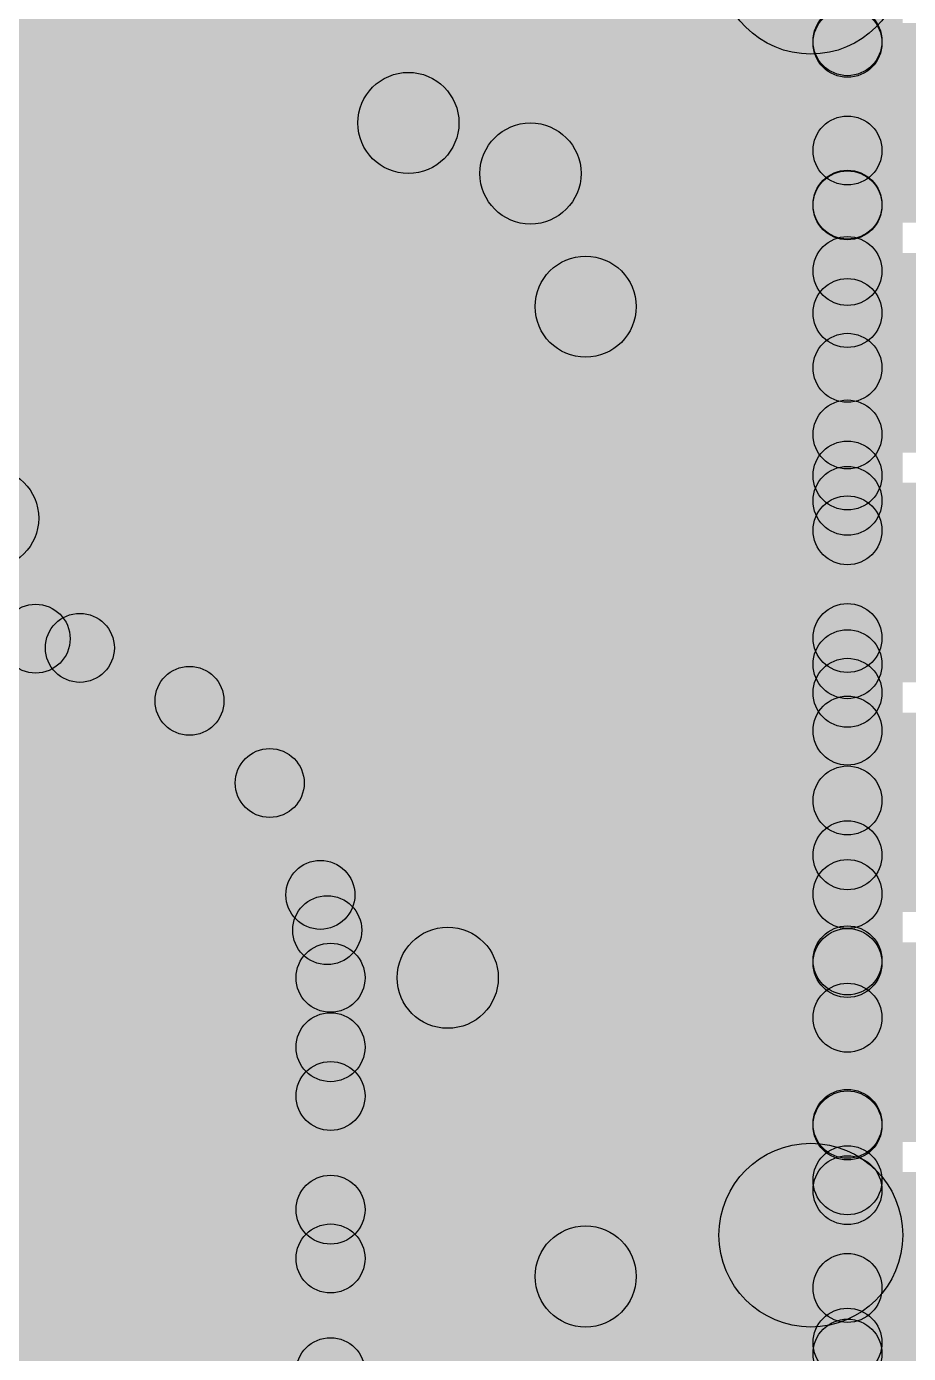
# Model space of a CAD drawing. Header units: millimetres. Extents: x 0 to 210, y 0 to 213.
# Drawn here: x 2.0584 to 2.2502, y 2.8863 to 3.175 of the extents above; entities that cross this region are included whole.
import ezdxf

# ---------------------------------------------------------------- set-up
doc = ezdxf.new("R2010")
doc.units = ezdxf.units.MM
doc.header["$MEASUREMENT"] = 0
for name, color, linetype in [('BottomLayer', 5, 'Continuous'), ('TopLayer', 1, 'Continuous'), ('TopSolder', 216, 'Continuous')]:
    doc.layers.add(name, color=color, linetype=linetype)

# ---------------------------------------------------------------- blocks, each defined once
blk = doc.blocks.new('ESP32_WROOM_32E_4MB__5')
at = {"layer": 'TopSolder'}
for points in [[(0.31096, 0.27132), (0.37802, 0.27132), (0.37802, 0.22789), (0.31096, 0.22789)], [(0.31096, 0.22132), (0.37802, 0.22132), (0.37802, 0.17789), (0.31096, 0.17789)], [(0.31096, 0.17132), (0.37802, 0.17132), (0.37802, 0.12789), (0.31096, 0.12789)], [(0.31096, 0.12132), (0.37802, 0.12132), (0.37802, 0.07789), (0.31096, 0.07789)], [(0.31096, 0.07132), (0.37802, 0.07132), (0.37802, 0.02789), (0.31096, 0.02789)], [(0.31096, 0.02132), (0.37802, 0.02132), (0.37802, -0.02211), (0.31096, -0.02211)]]:
    blk.add_hatch(color=216, dxfattribs=at).paths.add_polyline_path(points)

msp = doc.modelspace()

# ---------------------------------------------------------------- hatches: boundary and pattern name
at = {"layer": 'BottomLayer'}
h = msp.add_hatch(color=5, dxfattribs=at)
edge = h.paths.add_edge_path()
edge.add_arc((2.229, 3.18897), 0.02, 0, 360)
for points in [[(2.249, 2.912), (2.209, 2.912), (2.209, 3.18897), (2.249, 3.18897)], [(1.543, 3.143), (1.543, 3.165), (2.14144, 3.165), (2.14144, 3.143)], [(2.191, 2.903), (2.169, 2.903), (2.169, 3.11403), (2.191, 3.11403)], [(1.9129, 3.0372), (1.92351, 3.0478), (2.13002, 2.8413), (2.11941, 2.83069)], [(1.94826, 3.0372), (1.95886, 3.0478), (2.1298, 2.87686), (2.1192, 2.86626)], [(1.98361, 3.0372), (1.99422, 3.0478), (2.1298, 2.91222), (2.1192, 2.90161)], [(2.01897, 3.0372), (2.02957, 3.0478), (2.1298, 2.94758), (2.1192, 2.93697)], [(2.05505, 3.03647), (2.06565, 3.04708), (2.12908, 2.98365), (2.11847, 2.97305)], [(1.8638, 2.82301), (1.8532, 2.83361), (2.06466, 3.04508), (2.07527, 3.03447)], [(1.8638, 2.78765), (1.8532, 2.79826), (2.0885, 3.03356), (2.09911, 3.02296)], [(1.8638, 2.7523), (1.8532, 2.7629), (2.10597, 3.01568), (2.11658, 3.00507)], [(1.8638, 2.71694), (1.8532, 2.72755), (2.11698, 2.99133), (2.12759, 2.98073)], [(2.132, 2.84049), (2.117, 2.84049), (2.117, 2.968), (2.132, 2.968)], [(2.161, 2.84049), (2.139, 2.84049), (2.139, 2.968), (2.161, 2.968)], [(1.8638, 2.68159), (1.8532, 2.69219), (2.1192, 2.95819), (2.1298, 2.94759)], [(2.21486, 2.89786), (2.24314, 2.92614), (2.38814, 2.78114), (2.35986, 2.75286)], [(1.8638, 2.64623), (1.8532, 2.65684), (2.1192, 2.92284), (2.1298, 2.91223)], [(2.17222, 2.89522), (2.18778, 2.91078), (2.30378, 2.79478), (2.28822, 2.77922)], [(1.8638, 2.61088), (1.8532, 2.62148), (2.1192, 2.88748), (2.1298, 2.87688)]]:
    msp.add_hatch(color=5, dxfattribs=at).paths.add_polyline_path(points)
h = msp.add_hatch(color=5, dxfattribs=at)
edge = h.paths.add_edge_path()
edge.add_arc((2.14144, 3.154), 0.011, 0, 360)
h = msp.add_hatch(color=5, dxfattribs=at)
edge = h.paths.add_edge_path()
edge.add_arc((2.14144, 3.154), 0.011, 0, 360)
h = msp.add_hatch(color=5, dxfattribs=at)
edge = h.paths.add_edge_path()
edge.add_arc((2.168, 3.143), 0.011, 0, 360)
h = msp.add_hatch(color=5, dxfattribs=at)
edge = h.paths.add_edge_path()
edge.add_arc((2.168, 3.143), 0.011, 0, 360)
h = msp.add_hatch(color=5, dxfattribs=at)
edge = h.paths.add_edge_path()
edge.add_arc((2.18, 3.11403), 0.011, 0, 360)
h = msp.add_hatch(color=5, dxfattribs=at)
edge = h.paths.add_edge_path()
edge.add_arc((2.18, 3.11403), 0.011, 0, 360)
h = msp.add_hatch(color=5, dxfattribs=at)
edge = h.paths.add_edge_path()
edge.add_arc((2.05, 3.068), 0.011, 0, 360)
h = msp.add_hatch(color=5, dxfattribs=at)
edge = h.paths.add_edge_path()
edge.add_arc((2.05, 3.068), 0.011, 0, 360)
h = msp.add_hatch(color=5, dxfattribs=at)
edge = h.paths.add_edge_path()
edge.add_arc((2.06035, 3.04178), 0.0075, 0, 360)
h = msp.add_hatch(color=5, dxfattribs=at)
edge = h.paths.add_edge_path()
edge.add_arc((2.06996, 3.03978), 0.0075, 0, 360)
h = msp.add_hatch(color=5, dxfattribs=at)
edge = h.paths.add_edge_path()
edge.add_arc((2.09381, 3.02826), 0.0075, 0, 360)
h = msp.add_hatch(color=5, dxfattribs=at)
edge = h.paths.add_edge_path()
edge.add_arc((2.11127, 3.01038), 0.0075, 0, 360)
h = msp.add_hatch(color=5, dxfattribs=at)
edge = h.paths.add_edge_path()
edge.add_arc((2.12229, 2.98603), 0.0075, 0, 360)
h = msp.add_hatch(color=5, dxfattribs=at)
edge = h.paths.add_edge_path()
edge.add_arc((2.12378, 2.97835), 0.0075, 0, 360)
h = msp.add_hatch(color=5, dxfattribs=at)
edge = h.paths.add_edge_path()
edge.add_arc((2.15, 2.968), 0.011, 0, 360)
h = msp.add_hatch(color=5, dxfattribs=at)
edge = h.paths.add_edge_path()
edge.add_arc((2.15, 2.968), 0.011, 0, 360)
h = msp.add_hatch(color=5, dxfattribs=at)
edge = h.paths.add_edge_path()
edge.add_arc((2.1245, 2.968), 0.0075, 0, 360)
h = msp.add_hatch(color=5, dxfattribs=at)
edge = h.paths.add_edge_path()
edge.add_arc((2.1245, 2.968), 0.0075, 0, 360)
h = msp.add_hatch(color=5, dxfattribs=at)
edge = h.paths.add_edge_path()
edge.add_arc((2.1245, 2.95289), 0.0075, 0, 360)
h = msp.add_hatch(color=5, dxfattribs=at)
edge = h.paths.add_edge_path()
edge.add_arc((2.1245, 2.94227), 0.0075, 0, 360)
h = msp.add_hatch(color=5, dxfattribs=at)
edge = h.paths.add_edge_path()
edge.add_arc((2.229, 2.912), 0.02, 0, 360)
h = msp.add_hatch(color=5, dxfattribs=at)
edge = h.paths.add_edge_path()
edge.add_arc((2.229, 2.912), 0.02, 0, 360)
h = msp.add_hatch(color=5, dxfattribs=at)
edge = h.paths.add_edge_path()
edge.add_arc((2.1245, 2.91753), 0.0075, 0, 360)
h = msp.add_hatch(color=5, dxfattribs=at)
edge = h.paths.add_edge_path()
edge.add_arc((2.1245, 2.90692), 0.0075, 0, 360)
h = msp.add_hatch(color=5, dxfattribs=at)
edge = h.paths.add_edge_path()
edge.add_arc((2.18, 2.903), 0.011, 0, 360)
h = msp.add_hatch(color=5, dxfattribs=at)
edge = h.paths.add_edge_path()
edge.add_arc((2.18, 2.903), 0.011, 0, 360)
h = msp.add_hatch(color=5, dxfattribs=at)
edge = h.paths.add_edge_path()
edge.add_arc((2.1245, 2.88218), 0.0075, 0, 360)
at = {"layer": 'TopLayer'}
for points in [[(1.705, 2.626), (2.183, 2.626), (2.183, 3.273), (1.705, 3.273)], [(2.117, 2.827), (2.238, 2.827), (2.238, 3.273), (2.117, 3.273)], [(1.82711, 3.1937), (1.83772, 3.2043), (2.21712, 2.82491), (2.20651, 2.8143)], [(1.86247, 3.1937), (1.87307, 3.2043), (2.24203, 2.83535), (2.23142, 2.82474)], [(1.89782, 3.1937), (1.90843, 3.2043), (2.24228, 2.87046), (2.23167, 2.85985)], [(1.93841, 3.03903), (1.9278, 3.04964), (2.08246, 3.2043), (2.09307, 3.1937)], [(1.93318, 3.1937), (1.94379, 3.2043), (2.24228, 2.90581), (2.23167, 2.89521)], [(1.97309, 3.00301), (1.96249, 3.01362), (2.15318, 3.2043), (2.16378, 3.1937)], [(1.97309, 2.96765), (1.96249, 2.97826), (2.18853, 3.2043), (2.19914, 3.1937)], [(1.97309, 3.03836), (1.96249, 3.04897), (2.11782, 3.2043), (2.12843, 3.1937)], [(1.97309, 2.9323), (1.96249, 2.94291), (2.22389, 3.2043), (2.23449, 3.1937)], [(1.96853, 3.1937), (1.97914, 3.2043), (2.24228, 2.94117), (2.23167, 2.93056)], [(2.00389, 3.1937), (2.0145, 3.2043), (2.24228, 2.97652), (2.23167, 2.96592)], [(2.03924, 3.1937), (2.04985, 3.2043), (2.24228, 3.01188), (2.23167, 3.00127)], [(2.0746, 3.1937), (2.08521, 3.2043), (2.24228, 3.04723), (2.23167, 3.03663)], [(2.10996, 3.1937), (2.12056, 3.2043), (2.24228, 3.08259), (2.23167, 3.07198)], [(2.14531, 3.1937), (2.15592, 3.2043), (2.24228, 3.11795), (2.23167, 3.10734)], [(2.18067, 3.1937), (2.19127, 3.2043), (2.24228, 3.1533), (2.23167, 3.14269)], [(2.24447, 3.17178), (2.22947, 3.17178), (2.22947, 3.18622), (2.24447, 3.18622)], [(2.24447, 3.17178), (2.22947, 3.17178), (2.22947, 3.18622), (2.24447, 3.18622)], [(1.97309, 2.89694), (1.96249, 2.90755), (2.23167, 3.17673), (2.24228, 3.16612)], [(2.24447, 3.13622), (2.22947, 3.13622), (2.22947, 3.17178), (2.24447, 3.17178)], [(1.97309, 2.86159), (1.96249, 2.87219), (2.23167, 3.14138), (2.24228, 3.13077)], [(2.24447, 3.12178), (2.22947, 3.12178), (2.22947, 3.13622), (2.24447, 3.13622)], [(2.24447, 3.12178), (2.22947, 3.12178), (2.22947, 3.13622), (2.24447, 3.13622)], [(2.24447, 3.08622), (2.22947, 3.08622), (2.22947, 3.12178), (2.24447, 3.12178)], [(1.77388, 2.62702), (1.76327, 2.63763), (2.23167, 3.10602), (2.24228, 3.09541)], [(2.24447, 3.07178), (2.22947, 3.07178), (2.22947, 3.08622), (2.24447, 3.08622)], [(2.24447, 3.07178), (2.22947, 3.07178), (2.22947, 3.08622), (2.24447, 3.08622)], [(1.80741, 2.6252), (1.79681, 2.6358), (2.23167, 3.07067), (2.24228, 3.06006)], [(2.24447, 3.03622), (2.22947, 3.03622), (2.22947, 3.07178), (2.24447, 3.07178)], [(1.84277, 2.6252), (1.83216, 2.6358), (2.23167, 3.03531), (2.24228, 3.0247)], [(2.24447, 3.02178), (2.22947, 3.02178), (2.22947, 3.03622), (2.24447, 3.03622)], [(2.24447, 3.02178), (2.22947, 3.02178), (2.22947, 3.03622), (2.24447, 3.03622)], [(1.96249, 3.02297), (1.97309, 3.03357), (2.19739, 2.80927), (2.18679, 2.79867)], [(2.24447, 2.98622), (2.22947, 2.98622), (2.22947, 3.02178), (2.24447, 3.02178)], [(1.87812, 2.6252), (1.86752, 2.6358), (2.23167, 2.99995), (2.24228, 2.98935)], [(1.96249, 2.98761), (1.97309, 2.99822), (2.18885, 2.78247), (2.17824, 2.77186)], [(2.24447, 2.97178), (2.22947, 2.97178), (2.22947, 2.98622), (2.24447, 2.98622)], [(2.24447, 2.97178), (2.22947, 2.97178), (2.22947, 2.98622), (2.24447, 2.98622)], [(2.24447, 2.93622), (2.22947, 2.93622), (2.22947, 2.97178), (2.24447, 2.97178)], [(1.91348, 2.6252), (1.90287, 2.6358), (2.23167, 2.9646), (2.24228, 2.95399)], [(2.24447, 2.92178), (2.22947, 2.92178), (2.22947, 2.93622), (2.24447, 2.93622)], [(2.24447, 2.92178), (2.22947, 2.92178), (2.22947, 2.93622), (2.24447, 2.93622)], [(1.94883, 2.6252), (1.93823, 2.6358), (2.23167, 2.92924), (2.24228, 2.91864)], [(2.24447, 2.88622), (2.22947, 2.88622), (2.22947, 2.92178), (2.24447, 2.92178)], [(1.98419, 2.6252), (1.97358, 2.6358), (2.23167, 2.89389), (2.24228, 2.88328)]]:
    msp.add_hatch(color=1, dxfattribs=at).paths.add_polyline_path(points)
h = msp.add_hatch(color=1, dxfattribs=at)
edge = h.paths.add_edge_path()
edge.add_arc((2.23697, 3.17178), 0.0075, 0, 360)
h = msp.add_hatch(color=1, dxfattribs=at)
edge = h.paths.add_edge_path()
edge.add_arc((2.23697, 3.17178), 0.0075, 0, 360)
h = msp.add_hatch(color=1, dxfattribs=at)
edge = h.paths.add_edge_path()
edge.add_arc((2.23697, 3.17178), 0.0075, 0, 360)
h = msp.add_hatch(color=1, dxfattribs=at)
edge = h.paths.add_edge_path()
edge.add_arc((2.23697, 3.17143), 0.0075, 0, 360)
h = msp.add_hatch(color=1, dxfattribs=at)
edge = h.paths.add_edge_path()
edge.add_arc((2.23697, 3.148), 0.0075, 0, 360)
h = msp.add_hatch(color=1, dxfattribs=at)
edge = h.paths.add_edge_path()
edge.add_arc((2.23697, 3.13622), 0.0075, 0, 360)
h = msp.add_hatch(color=1, dxfattribs=at)
edge = h.paths.add_edge_path()
edge.add_arc((2.23697, 3.13622), 0.0075, 0, 360)
h = msp.add_hatch(color=1, dxfattribs=at)
edge = h.paths.add_edge_path()
edge.add_arc((2.23697, 3.13622), 0.0075, 0, 360)
h = msp.add_hatch(color=1, dxfattribs=at)
edge = h.paths.add_edge_path()
edge.add_arc((2.23697, 3.13607), 0.0075, 0, 360)
h = msp.add_hatch(color=1, dxfattribs=at)
edge = h.paths.add_edge_path()
edge.add_arc((2.23697, 3.12178), 0.0075, 0, 360)
h = msp.add_hatch(color=1, dxfattribs=at)
edge = h.paths.add_edge_path()
edge.add_arc((2.23697, 3.12178), 0.0075, 0, 360)
h = msp.add_hatch(color=1, dxfattribs=at)
edge = h.paths.add_edge_path()
edge.add_arc((2.23697, 3.12178), 0.0075, 0, 360)
h = msp.add_hatch(color=1, dxfattribs=at)
edge = h.paths.add_edge_path()
edge.add_arc((2.23697, 3.11264), 0.0075, 0, 360)
h = msp.add_hatch(color=1, dxfattribs=at)
edge = h.paths.add_edge_path()
edge.add_arc((2.23697, 3.10072), 0.0075, 0, 360)
h = msp.add_hatch(color=1, dxfattribs=at)
edge = h.paths.add_edge_path()
edge.add_arc((2.23697, 3.08622), 0.0075, 0, 360)
h = msp.add_hatch(color=1, dxfattribs=at)
edge = h.paths.add_edge_path()
edge.add_arc((2.23697, 3.08622), 0.0075, 0, 360)
h = msp.add_hatch(color=1, dxfattribs=at)
edge = h.paths.add_edge_path()
edge.add_arc((2.23697, 3.08622), 0.0075, 0, 360)
h = msp.add_hatch(color=1, dxfattribs=at)
edge = h.paths.add_edge_path()
edge.add_arc((2.23697, 3.07729), 0.0075, 0, 360)
h = msp.add_hatch(color=1, dxfattribs=at)
edge = h.paths.add_edge_path()
edge.add_arc((2.23697, 3.07178), 0.0075, 0, 360)
h = msp.add_hatch(color=1, dxfattribs=at)
edge = h.paths.add_edge_path()
edge.add_arc((2.23697, 3.07178), 0.0075, 0, 360)
h = msp.add_hatch(color=1, dxfattribs=at)
edge = h.paths.add_edge_path()
edge.add_arc((2.23697, 3.07178), 0.0075, 0, 360)
h = msp.add_hatch(color=1, dxfattribs=at)
edge = h.paths.add_edge_path()
edge.add_arc((2.23697, 3.06536), 0.0075, 0, 360)
h = msp.add_hatch(color=1, dxfattribs=at)
edge = h.paths.add_edge_path()
edge.add_arc((2.23697, 3.04193), 0.0075, 0, 360)
h = msp.add_hatch(color=1, dxfattribs=at)
edge = h.paths.add_edge_path()
edge.add_arc((2.23697, 3.03622), 0.0075, 0, 360)
h = msp.add_hatch(color=1, dxfattribs=at)
edge = h.paths.add_edge_path()
edge.add_arc((2.23697, 3.03622), 0.0075, 0, 360)
h = msp.add_hatch(color=1, dxfattribs=at)
edge = h.paths.add_edge_path()
edge.add_arc((2.23697, 3.03622), 0.0075, 0, 360)
h = msp.add_hatch(color=1, dxfattribs=at)
edge = h.paths.add_edge_path()
edge.add_arc((2.23697, 3.03001), 0.0075, 0, 360)
h = msp.add_hatch(color=1, dxfattribs=at)
edge = h.paths.add_edge_path()
edge.add_arc((2.23697, 3.02178), 0.0075, 0, 360)
h = msp.add_hatch(color=1, dxfattribs=at)
edge = h.paths.add_edge_path()
edge.add_arc((2.23697, 3.02178), 0.0075, 0, 360)
h = msp.add_hatch(color=1, dxfattribs=at)
edge = h.paths.add_edge_path()
edge.add_arc((2.23697, 3.02178), 0.0075, 0, 360)
h = msp.add_hatch(color=1, dxfattribs=at)
edge = h.paths.add_edge_path()
edge.add_arc((2.23697, 3.00658), 0.0075, 0, 360)
h = msp.add_hatch(color=1, dxfattribs=at)
edge = h.paths.add_edge_path()
edge.add_arc((2.23697, 2.99465), 0.0075, 0, 360)
h = msp.add_hatch(color=1, dxfattribs=at)
edge = h.paths.add_edge_path()
edge.add_arc((2.23697, 2.98622), 0.0075, 0, 360)
h = msp.add_hatch(color=1, dxfattribs=at)
edge = h.paths.add_edge_path()
edge.add_arc((2.23697, 2.98622), 0.0075, 0, 360)
h = msp.add_hatch(color=1, dxfattribs=at)
edge = h.paths.add_edge_path()
edge.add_arc((2.23697, 2.98622), 0.0075, 0, 360)
h = msp.add_hatch(color=1, dxfattribs=at)
edge = h.paths.add_edge_path()
edge.add_arc((2.23697, 2.97178), 0.0075, 0, 360)
h = msp.add_hatch(color=1, dxfattribs=at)
edge = h.paths.add_edge_path()
edge.add_arc((2.23697, 2.97178), 0.0075, 0, 360)
h = msp.add_hatch(color=1, dxfattribs=at)
edge = h.paths.add_edge_path()
edge.add_arc((2.23697, 2.97178), 0.0075, 0, 360)
h = msp.add_hatch(color=1, dxfattribs=at)
edge = h.paths.add_edge_path()
edge.add_arc((2.23697, 2.97122), 0.0075, 0, 360)
h = msp.add_hatch(color=1, dxfattribs=at)
edge = h.paths.add_edge_path()
edge.add_arc((2.23697, 2.9593), 0.0075, 0, 360)
h = msp.add_hatch(color=1, dxfattribs=at)
edge = h.paths.add_edge_path()
edge.add_arc((2.23697, 2.93622), 0.0075, 0, 360)
h = msp.add_hatch(color=1, dxfattribs=at)
edge = h.paths.add_edge_path()
edge.add_arc((2.23697, 2.93622), 0.0075, 0, 360)
h = msp.add_hatch(color=1, dxfattribs=at)
edge = h.paths.add_edge_path()
edge.add_arc((2.23697, 2.93622), 0.0075, 0, 360)
h = msp.add_hatch(color=1, dxfattribs=at)
edge = h.paths.add_edge_path()
edge.add_arc((2.23697, 2.93587), 0.0075, 0, 360)
h = msp.add_hatch(color=1, dxfattribs=at)
edge = h.paths.add_edge_path()
edge.add_arc((2.23697, 2.92394), 0.0075, 0, 360)
h = msp.add_hatch(color=1, dxfattribs=at)
edge = h.paths.add_edge_path()
edge.add_arc((2.23697, 2.92178), 0.0075, 0, 360)
h = msp.add_hatch(color=1, dxfattribs=at)
edge = h.paths.add_edge_path()
edge.add_arc((2.23697, 2.92178), 0.0075, 0, 360)
h = msp.add_hatch(color=1, dxfattribs=at)
edge = h.paths.add_edge_path()
edge.add_arc((2.23697, 2.92178), 0.0075, 0, 360)
h = msp.add_hatch(color=1, dxfattribs=at)
edge = h.paths.add_edge_path()
edge.add_arc((2.23697, 2.90051), 0.0075, 0, 360)
h = msp.add_hatch(color=1, dxfattribs=at)
edge = h.paths.add_edge_path()
edge.add_arc((2.23697, 2.88859), 0.0075, 0, 360)
h = msp.add_hatch(color=1, dxfattribs=at)
edge = h.paths.add_edge_path()
edge.add_arc((2.23697, 2.88622), 0.0075, 0, 360)
h = msp.add_hatch(color=1, dxfattribs=at)
edge = h.paths.add_edge_path()
edge.add_arc((2.23697, 2.88622), 0.0075, 0, 360)
h = msp.add_hatch(color=1, dxfattribs=at)
edge = h.paths.add_edge_path()
edge.add_arc((2.23697, 2.88622), 0.0075, 0, 360)

# ---------------------------------------------------------------- linework, layer by layer
at = {"layer": 'BottomLayer'}
for points, const_width in [([(2.14144, 3.154, -0.198912), (2.168, 3.143)], 0.022), ([(2.168, 3.143, -0.198912), (2.18, 3.11403)], 0.022), ([(2.05, 3.068, -0.414214), (2.15, 2.968)], 0.022), ([(2.05, 3.0425, -0.414214), (2.1245, 2.968)], 0.015)]:
    msp.add_lwpolyline(points, format="xyb", dxfattribs=dict(at, const_width=const_width))
for centre, radius in [((2.229, 3.18897), 0.02), ((2.14144, 3.154), 0.011), ((2.14144, 3.154), 0.011), ((2.168, 3.143), 0.011), ((2.168, 3.143), 0.011), ((2.18, 3.11403), 0.011), ((2.18, 3.11403), 0.011), ((2.05, 3.068), 0.011), ((2.05, 3.068), 0.011), ((2.06035, 3.04178), 0.0075), ((2.06996, 3.03978), 0.0075), ((2.09381, 3.02826), 0.0075), ((2.11127, 3.01038), 0.0075), ((2.12229, 2.98603), 0.0075), ((2.12378, 2.97835), 0.0075), ((2.15, 2.968), 0.011), ((2.15, 2.968), 0.011), ((2.1245, 2.968), 0.0075), ((2.1245, 2.968), 0.0075), ((2.1245, 2.95289), 0.0075), ((2.1245, 2.94227), 0.0075), ((2.229, 2.912), 0.02), ((2.229, 2.912), 0.02), ((2.1245, 2.91753), 0.0075), ((2.1245, 2.90692), 0.0075), ((2.18, 2.903), 0.011), ((2.18, 2.903), 0.011), ((2.1245, 2.88218), 0.0075)]:
    msp.add_circle(centre, radius, dxfattribs=at)
at = {"layer": 'TopLayer'}
for centre in [(2.23697, 3.17178), (2.23697, 3.17178), (2.23697, 3.17178), (2.23697, 3.17143), (2.23697, 3.148), (2.23697, 3.13622), (2.23697, 3.13622), (2.23697, 3.13622), (2.23697, 3.13607), (2.23697, 3.12178), (2.23697, 3.12178), (2.23697, 3.12178), (2.23697, 3.11264), (2.23697, 3.10072), (2.23697, 3.08622), (2.23697, 3.08622), (2.23697, 3.08622), (2.23697, 3.07729), (2.23697, 3.07178), (2.23697, 3.07178), (2.23697, 3.07178), (2.23697, 3.06536), (2.23697, 3.04193), (2.23697, 3.03622), (2.23697, 3.03622), (2.23697, 3.03622), (2.23697, 3.03001), (2.23697, 3.02178), (2.23697, 3.02178), (2.23697, 3.02178), (2.23697, 3.00658), (2.23697, 2.99465), (2.23697, 2.98622), (2.23697, 2.98622), (2.23697, 2.98622), (2.23697, 2.97178), (2.23697, 2.97178), (2.23697, 2.97178), (2.23697, 2.97122), (2.23697, 2.9593), (2.23697, 2.93622), (2.23697, 2.93622), (2.23697, 2.93622), (2.23697, 2.93587), (2.23697, 2.92394), (2.23697, 2.92178), (2.23697, 2.92178), (2.23697, 2.92178), (2.23697, 2.90051), (2.23697, 2.88859), (2.23697, 2.88622), (2.23697, 2.88622), (2.23697, 2.88622)]:
    msp.add_circle(centre, 0.0075, dxfattribs=at)

# ---------------------------------------------------------------- block references
msp.add_blockref('ESP32_WROOM_32E_4MB__5', (1.93651, 2.90439))

doc.saveas('drawing.dxf')
